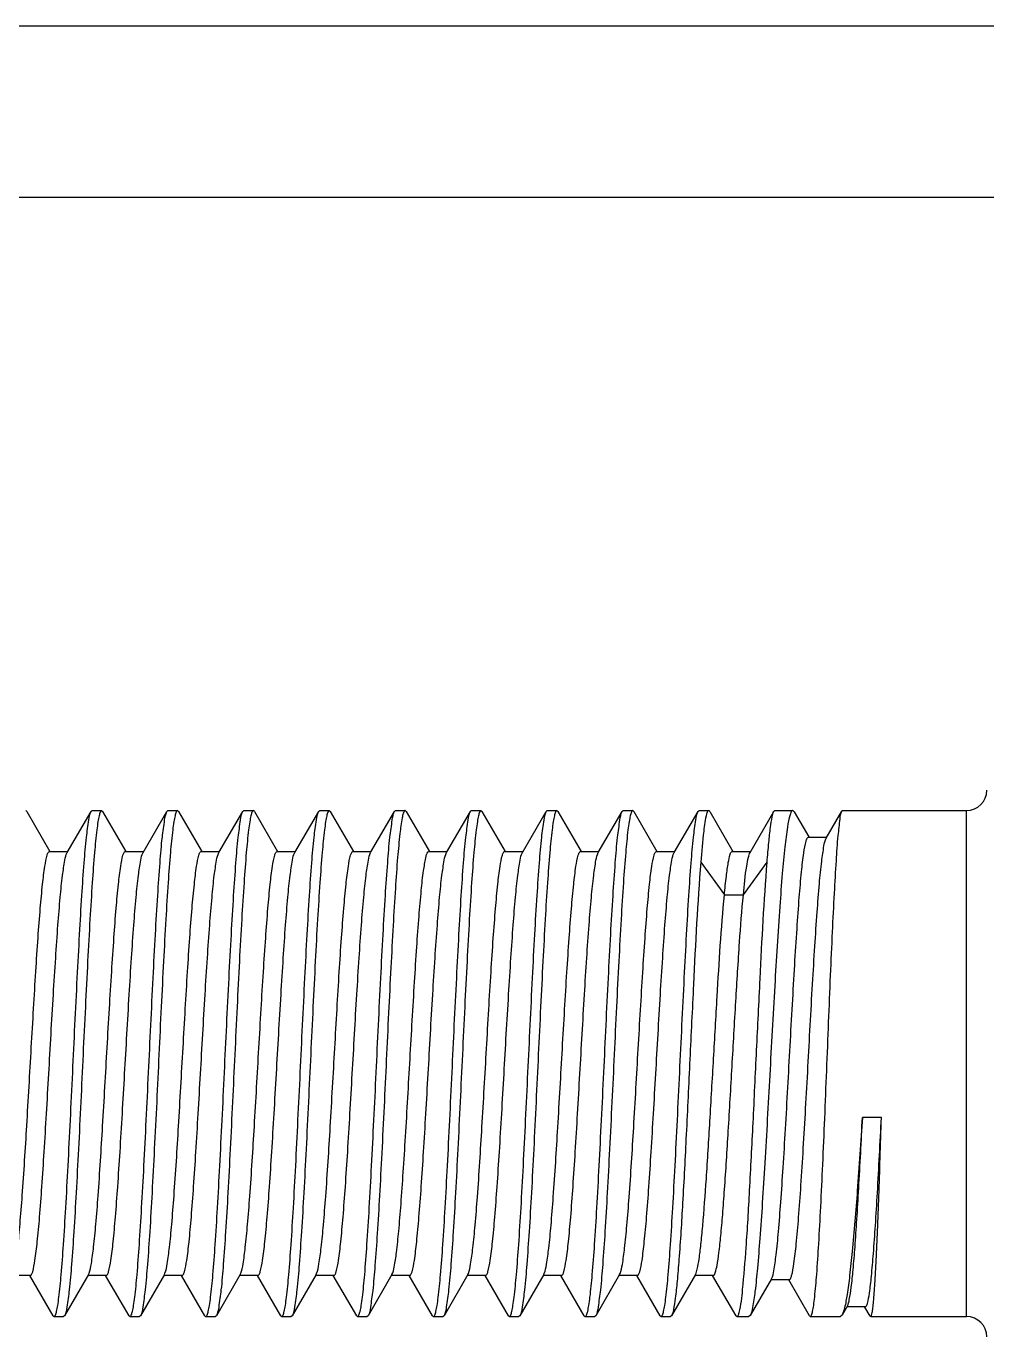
# Model space of a CAD drawing. Extents: x 27938 to 1507990, y 110129 to 923079.
# Drawn here: x 478759.6 to 478914.9, y 358148.7 to 358360.5 of the extents above; entities that cross this region are included whole.
import ezdxf

# ---------------------------------------------------------------- set-up
doc = ezdxf.new("R2010")
doc.units = 0
doc.header["$LTSCALE"] = 1000
doc.header["$MEASUREMENT"] = 0

msp = doc.modelspace()

# ---------------------------------------------------------------- linework, layer by layer
for p, q in [((479899.14, 358360.5), (478452.85, 358360.49)), ((479899.14, 358332.79), (478755.03, 358332.79)), ((478759.67, 358233.6), (478759.51, 358233.74)), ((478759.67, 358233.6), (478763.43, 358227.11)), ((478766.2, 358226.95), (478770.07, 358233.6)), ((478770.07, 358233.6), (478770.24, 358233.74)), ((478770.24, 358233.74), (478771.77, 358233.74)), ((478770.24, 358233.74), (478771.77, 358233.74)), ((478771.77, 358233.74), (478771.75, 358233.74)), ((478771.93, 358233.6), (478771.77, 358233.74)), ((478771.93, 358233.6), (478775.69, 358227.11)), ((478778.47, 358226.95), (478782.34, 358233.6)), ((478782.34, 358233.6), (478782.5, 358233.74)), ((478782.5, 358233.74), (478784.04, 358233.74)), ((478782.5, 358233.74), (478784.04, 358233.74)), ((478784.04, 358233.74), (478784.02, 358233.74)), ((478784.2, 358233.6), (478784.04, 358233.74)), ((478784.2, 358233.6), (478787.96, 358227.11)), ((478790.74, 358226.95), (478794.61, 358233.6)), ((478794.61, 358233.6), (478794.77, 358233.74)), ((478794.77, 358233.74), (478796.3, 358233.74)), ((478794.77, 358233.74), (478796.3, 358233.74)), ((478796.3, 358233.74), (478796.28, 358233.74)), ((478796.47, 358233.6), (478796.3, 358233.74)), ((478796.47, 358233.6), (478800.22, 358227.11)), ((478803, 358226.95), (478806.87, 358233.6)), ((478806.87, 358233.6), (478807.03, 358233.74)), ((478807.03, 358233.74), (478808.57, 358233.74)), ((478807.03, 358233.74), (478808.57, 358233.74)), ((478808.57, 358233.74), (478808.55, 358233.74)), ((478808.73, 358233.6), (478808.57, 358233.74)), ((478808.73, 358233.6), (478812.49, 358227.11)), ((478815.27, 358226.95), (478819.14, 358233.6)), ((478819.14, 358233.6), (478819.3, 358233.74)), ((478819.3, 358233.74), (478820.84, 358233.74)), ((478819.3, 358233.74), (478820.73, 358233.74)), ((478820.78, 358233.72), (478820.73, 358233.68)), ((478820.84, 358233.74), (478820.78, 358233.72)), ((478821, 358233.6), (478820.84, 358233.74)), ((478821, 358233.6), (478824.76, 358227.11)), ((478827.54, 358226.95), (478831.41, 358233.6)), ((478831.41, 358233.6), (478831.46, 358233.68)), ((478831.46, 358233.68), (478831.51, 358233.72)), ((478831.51, 358233.72), (478831.57, 358233.74)), ((478831.57, 358233.74), (478833.1, 358233.74)), ((478831.57, 358233.74), (478833.1, 358233.74)), ((478833.1, 358233.74), (478833.08, 358233.74)), ((478833.26, 358233.6), (478833.1, 358233.74)), ((478833.26, 358233.6), (478837.02, 358227.11)), ((478839.8, 358226.95), (478843.67, 358233.6)), ((478843.67, 358233.6), (478843.83, 358233.74)), ((478843.83, 358233.74), (478845.37, 358233.74)), ((478843.83, 358233.74), (478845.37, 358233.74)), ((478845.37, 358233.74), (478845.35, 358233.74)), ((478845.53, 358233.6), (478845.37, 358233.74)), ((478845.53, 358233.6), (478849.29, 358227.11)), ((478852.07, 358226.95), (478855.94, 358233.6)), ((478855.94, 358233.6), (478856.1, 358233.74)), ((478856.1, 358233.74), (478857.64, 358233.74)), ((478856.1, 358233.74), (478857.64, 358233.74)), ((478857.64, 358233.74), (478857.61, 358233.74)), ((478857.8, 358233.6), (478857.64, 358233.74)), ((478857.8, 358233.6), (478861.56, 358227.11)), ((478864.33, 358226.95), (478868.2, 358233.6)), ((478868.2, 358233.6), (478868.37, 358233.74)), ((478868.37, 358233.74), (478869.91, 358233.74)), ((478868.37, 358233.74), (478869.91, 358233.74)), ((478870.08, 358233.59), (478869.91, 358233.74)), ((478870.08, 358233.59), (478873.83, 358227.13)), ((478876.6, 358226.97), (478880.47, 358233.6)), ((478880.47, 358233.6), (478880.62, 358233.74)), ((478880.62, 358233.74), (478883.5, 358233.74)), ((478880.62, 358233.74), (478883.5, 358233.74)), ((478883.73, 358233.54), (478883.5, 358233.74)), ((478883.73, 358233.54), (478886.1, 358229.47)), ((478888.92, 358229.27), (478891.46, 358233.65)), ((478891.46, 358233.65), (478891.56, 358233.74)), ((478891.56, 358233.74), (478911.61, 358233.74)), ((478891.56, 358233.74), (478911.61, 358233.74)), ((478911.61, 358151.96), (478911.61, 358233.74)), ((478886.03, 358229.43), (478889.01, 358229.43)), ((478763.33, 358227.11), (478766.3, 358227.11)), ((478775.6, 358227.11), (478778.57, 358227.11)), ((478787.86, 358227.11), (478790.83, 358227.11)), ((478800.13, 358227.11), (478803.1, 358227.11)), ((478812.39, 358227.11), (478815.37, 358227.11)), ((478824.55, 358227.06), (478824.66, 358227.11)), ((478824.66, 358227.11), (478827.63, 358227.11)), ((478836.93, 358227.11), (478839.9, 358227.11)), ((478849.19, 358227.11), (478852.16, 358227.11)), ((478861.46, 358227.11), (478864.43, 358227.11)), ((478873.73, 358227.13), (478876.7, 358227.13)), ((478868.63, 358225.39), (478872.46, 358220.12)), ((478875.52, 358220.12), (478879.36, 358225.39)), ((478872.46, 358220.12), (478875.52, 358220.12)), ((478897.84, 358184.15), (478894.77, 358184.15)), ((478769.65, 358158.75), (478765.8, 358152.1)), ((478769.65, 358158.75), (478769.75, 358158.97)), ((478781.92, 358158.75), (478778.07, 358152.1)), ((478781.92, 358158.75), (478782.02, 358158.96)), ((478794.19, 358158.75), (478790.33, 358152.1)), ((478794.19, 358158.75), (478794.28, 358158.95)), ((478806.45, 358158.75), (478802.6, 358152.1)), ((478806.45, 358158.75), (478806.54, 358158.94)), ((478818.72, 358158.75), (478814.86, 358152.1)), ((478830.99, 358158.75), (478827.13, 358152.1)), ((478830.99, 358158.75), (478831.07, 358158.93)), ((478843.25, 358158.75), (478839.4, 358152.1)), ((478843.25, 358158.75), (478843.33, 358158.92)), ((478855.52, 358158.75), (478851.66, 358152.1)), ((478855.52, 358158.75), (478855.6, 358158.91)), ((478867.78, 358158.75), (478863.93, 358152.1)), ((478760.26, 358158.59), (478757.29, 358158.59)), ((478763.94, 358152.1), (478760.17, 358158.59)), ((478772.53, 358158.59), (478769.56, 358158.59)), ((478776.21, 358152.1), (478772.43, 358158.59)), ((478784.8, 358158.59), (478781.82, 358158.59)), ((478788.47, 358152.1), (478784.7, 358158.59)), ((478797.06, 358158.59), (478794.09, 358158.59)), ((478800.74, 358152.1), (478796.97, 358158.59)), ((478809.33, 358158.59), (478806.36, 358158.59)), ((478813.01, 358152.1), (478809.23, 358158.59)), ((478821.59, 358158.59), (478818.62, 358158.59)), ((478825.27, 358152.1), (478821.5, 358158.59)), ((478833.86, 358158.59), (478830.89, 358158.59)), ((478837.54, 358152.1), (478833.76, 358158.59)), ((478846.13, 358158.59), (478843.16, 358158.59)), ((478849.81, 358152.1), (478846.03, 358158.59)), ((478858.39, 358158.59), (478855.42, 358158.59)), ((478862.07, 358152.1), (478858.3, 358158.59)), ((478870.66, 358158.59), (478867.69, 358158.59)), ((478874.34, 358152.1), (478870.56, 358158.59)), ((478880.07, 358158.07), (478876.62, 358152.13)), ((478882.95, 358157.91), (478879.97, 358157.91)), ((478886.24, 358152.07), (478882.85, 358157.91)), ((478892.35, 358153.68), (478891.49, 358152.21)), ((478895.25, 358153.54), (478892.26, 358153.54)), ((478896.04, 358152.03), (478895.18, 358153.5)), ((478763.94, 358152.1), (478764.1, 358151.96)), ((478764.1, 358151.96), (478764.12, 358151.97)), ((478764.1, 358151.96), (478765.64, 358151.96)), ((478764.1, 358151.96), (478765.64, 358151.96)), ((478765.8, 358152.1), (478765.64, 358151.96)), ((478776.21, 358152.1), (478776.37, 358151.96)), ((478776.37, 358151.96), (478776.39, 358151.97)), ((478776.37, 358151.96), (478777.9, 358151.96)), ((478776.37, 358151.96), (478777.9, 358151.96)), ((478778.07, 358152.1), (478777.9, 358151.96)), ((478788.47, 358152.1), (478788.63, 358151.96)), ((478788.63, 358151.96), (478788.66, 358151.97)), ((478788.63, 358151.96), (478790.17, 358151.96)), ((478788.63, 358151.96), (478790.17, 358151.96)), ((478790.33, 358152.1), (478790.17, 358151.96)), ((478800.74, 358152.1), (478800.9, 358151.96)), ((478800.9, 358151.96), (478800.92, 358151.97)), ((478800.9, 358151.96), (478802.44, 358151.96)), ((478800.9, 358151.96), (478802.44, 358151.96)), ((478802.6, 358152.1), (478802.44, 358151.96)), ((478813.01, 358152.1), (478813.17, 358151.96)), ((478813.17, 358151.96), (478813.19, 358151.97)), ((478813.17, 358151.96), (478814.7, 358151.96)), ((478813.17, 358151.96), (478814.7, 358151.96)), ((478814.86, 358152.1), (478814.7, 358151.96)), ((478825.27, 358152.1), (478825.43, 358151.96)), ((478825.43, 358151.96), (478825.46, 358151.97)), ((478825.43, 358151.96), (478826.97, 358151.96)), ((478825.43, 358151.96), (478826.97, 358151.96)), ((478827.13, 358152.1), (478826.97, 358151.96)), ((478837.54, 358152.1), (478837.7, 358151.96)), ((478837.7, 358151.96), (478837.72, 358151.97)), ((478837.7, 358151.96), (478839.24, 358151.96)), ((478837.7, 358151.96), (478839.24, 358151.96)), ((478839.4, 358152.1), (478839.24, 358151.96)), ((478849.81, 358152.1), (478849.97, 358151.96)), ((478849.97, 358151.96), (478849.99, 358151.97)), ((478849.97, 358151.96), (478851.5, 358151.96)), ((478849.97, 358151.96), (478851.5, 358151.96)), ((478851.66, 358152.1), (478851.5, 358151.96)), ((478862.07, 358152.1), (478862.23, 358151.96)), ((478862.23, 358151.96), (478862.25, 358151.97)), ((478862.23, 358151.96), (478863.77, 358151.96)), ((478862.23, 358151.96), (478863.77, 358151.96)), ((478863.93, 358152.1), (478863.77, 358151.96)), ((478874.34, 358152.1), (478874.5, 358151.96)), ((478874.5, 358151.96), (478876.42, 358151.96)), ((478874.5, 358151.96), (478876.42, 358151.96)), ((478876.62, 358152.13), (478876.42, 358151.96)), ((478886.24, 358152.07), (478886.37, 358151.96)), ((478886.37, 358151.96), (478886.39, 358151.97)), ((478886.37, 358151.96), (478891.21, 358151.96)), ((478886.37, 358151.96), (478891.21, 358151.96)), ((478891.49, 358152.21), (478891.21, 358151.96)), ((478896.04, 358152.03), (478896.11, 358151.96)), ((478896.11, 358151.96), (478911.61, 358151.96)), ((478896.11, 358151.96), (478911.61, 358151.96)), ((478896.11, 358151.96), (478896.12, 358151.96))]:
    msp.add_line(p, q)
for centre, start, end in [((478911.61, 358237.01), 270, 0), ((478911.61, 358148.69), 0, 90)]:
    msp.add_arc(centre, 3.27, start, end)
for points, knots in [([(478764.12, 358151.97), (478764.22, 358151.99), (478764.37, 358152.32), (478764.53, 358152.89), (478764.71, 358153.88), (478764.98, 358155.84), (478765.29, 358159.13), (478765.65, 358163.94), (478766.01, 358169.81), (478766.37, 358176.51), (478766.74, 358183.8), (478767.22, 358193.93), (478767.69, 358203.95), (478768.2, 358213.48), (478768.55, 358219.69), (478768.92, 358224.91), (478769.25, 358229.01), (478769.64, 358231.74), (478769.84, 358233.19), (478770.07, 358233.6)], [0, 0, 0, 0, 0.003606, 0.011247, 0.023193, 0.039402, 0.084085, 0.143776, 0.216348, 0.299195, 0.389329, 0.483501, 0.670341, 0.756263, 0.832981, 0.897738, 0.948217, 0.982646, 1, 1, 1, 1]), ([(478771.75, 358233.74), (478771.65, 358233.71), (478771.5, 358233.38), (478771.34, 358232.81), (478771.16, 358231.83), (478770.9, 358229.86), (478770.58, 358226.57), (478770.23, 358221.76), (478769.87, 358215.89), (478769.5, 358209.19), (478769.14, 358201.9), (478768.65, 358191.77), (478768.18, 358181.76), (478767.68, 358172.22), (478767.32, 358166.02), (478766.95, 358160.79), (478766.63, 358156.7), (478766.24, 358153.96), (478766.04, 358152.51), (478765.8, 358152.1)], [0, 0, 0, 0, 0.003611, 0.011257, 0.023206, 0.039418, 0.084102, 0.143789, 0.216352, 0.299187, 0.389308, 0.483467, 0.670284, 0.756201, 0.832919, 0.897682, 0.948173, 0.982621, 1, 1, 1, 1]), ([(478776.39, 358151.97), (478776.49, 358151.99), (478776.64, 358152.32), (478776.8, 358152.89), (478776.98, 358153.88), (478777.24, 358155.84), (478777.56, 358159.13), (478777.91, 358163.94), (478778.27, 358169.81), (478778.64, 358176.51), (478779, 358183.8), (478779.49, 358193.93), (478779.96, 358203.95), (478780.46, 358213.48), (478780.82, 358219.69), (478781.19, 358224.91), (478781.51, 358229.01), (478781.9, 358231.74), (478782.1, 358233.19), (478782.34, 358233.6)], [0, 0, 0, 0, 0.003605, 0.011245, 0.02319, 0.039399, 0.084083, 0.143774, 0.216346, 0.299192, 0.389329, 0.483503, 0.670341, 0.756263, 0.832983, 0.89774, 0.948218, 0.982646, 1, 1, 1, 1]), ([(478784.02, 358233.74), (478783.92, 358233.71), (478783.77, 358233.38), (478783.61, 358232.81), (478783.43, 358231.83), (478783.16, 358229.86), (478782.85, 358226.58), (478782.49, 358221.76), (478782.13, 358215.89), (478781.77, 358209.19), (478781.4, 358201.9), (478780.92, 358191.77), (478780.45, 358181.76), (478779.94, 358172.22), (478779.59, 358166.02), (478779.22, 358160.79), (478778.89, 358156.7), (478778.5, 358153.96), (478778.3, 358152.51), (478778.07, 358152.1)], [0, 0, 0, 0, 0.00361, 0.011255, 0.023204, 0.039415, 0.084097, 0.14378, 0.216342, 0.299177, 0.389299, 0.483455, 0.670274, 0.756194, 0.832913, 0.897676, 0.948169, 0.98262, 1, 1, 1, 1]), ([(478788.66, 358151.97), (478788.75, 358151.99), (478788.91, 358152.32), (478789.06, 358152.89), (478789.24, 358153.88), (478789.51, 358155.84), (478789.82, 358159.13), (478790.18, 358163.94), (478790.54, 358169.81), (478790.9, 358176.51), (478791.27, 358183.8), (478791.75, 358193.93), (478792.23, 358203.95), (478792.73, 358213.48), (478793.09, 358219.69), (478793.46, 358224.91), (478793.78, 358229.01), (478794.17, 358231.74), (478794.37, 358233.19), (478794.61, 358233.6)], [0, 0, 0, 0, 0.003606, 0.011248, 0.023195, 0.039406, 0.084093, 0.143786, 0.216358, 0.299206, 0.389346, 0.483519, 0.670351, 0.756273, 0.832991, 0.897744, 0.948219, 0.982646, 1, 1, 1, 1]), ([(478796.28, 358233.74), (478796.19, 358233.71), (478796.03, 358233.38), (478795.87, 358232.81), (478795.7, 358231.82), (478795.43, 358229.86), (478795.12, 358226.57), (478794.76, 358221.76), (478794.4, 358215.89), (478794.03, 358209.19), (478793.67, 358201.9), (478793.18, 358191.77), (478792.71, 358181.76), (478792.21, 358172.22), (478791.85, 358166.02), (478791.48, 358160.79), (478791.16, 358156.7), (478790.77, 358153.96), (478790.57, 358152.51), (478790.33, 358152.1)], [0, 0, 0, 0, 0.003613, 0.011261, 0.023214, 0.039428, 0.084117, 0.143805, 0.21637, 0.299211, 0.389338, 0.483496, 0.670304, 0.756216, 0.832931, 0.89769, 0.948176, 0.982622, 1, 1, 1, 1]), ([(478800.92, 358151.97), (478801.02, 358151.99), (478801.17, 358152.32), (478801.33, 358152.89), (478801.51, 358153.88), (478801.78, 358155.84), (478802.09, 358159.12), (478802.45, 358163.94), (478802.81, 358169.81), (478803.17, 358176.51), (478803.53, 358183.8), (478804.02, 358193.93), (478804.49, 358203.95), (478804.99, 358213.48), (478805.35, 358219.69), (478805.72, 358224.91), (478806.05, 358229.01), (478806.44, 358231.74), (478806.64, 358233.19), (478806.87, 358233.6)], [0, 0, 0, 0, 0.003605, 0.011245, 0.02319, 0.039398, 0.084078, 0.143767, 0.216337, 0.299182, 0.389315, 0.483487, 0.670329, 0.756258, 0.83298, 0.897737, 0.948214, 0.982645, 1, 1, 1, 1]), ([(478808.55, 358233.74), (478808.45, 358233.71), (478808.3, 358233.38), (478808.14, 358232.81), (478807.96, 358231.83), (478807.7, 358229.86), (478807.38, 358226.58), (478807.03, 358221.76), (478806.66, 358215.89), (478806.3, 358209.19), (478805.94, 358201.9), (478805.45, 358191.77), (478804.98, 358181.76), (478804.48, 358172.22), (478804.12, 358166.02), (478803.75, 358160.79), (478803.43, 358156.7), (478803.04, 358153.96), (478802.84, 358152.51), (478802.6, 358152.1)], [0, 0, 0, 0, 0.00361, 0.011255, 0.023204, 0.039414, 0.084096, 0.14378, 0.216342, 0.299175, 0.389295, 0.483453, 0.670272, 0.756195, 0.832918, 0.89768, 0.94817, 0.98262, 1, 1, 1, 1]), ([(478813.19, 358151.97), (478813.29, 358151.99), (478813.44, 358152.32), (478813.6, 358152.89), (478813.78, 358153.88), (478814.04, 358155.84), (478814.36, 358159.13), (478814.71, 358163.94), (478815.07, 358169.81), (478815.44, 358176.51), (478815.8, 358183.8), (478816.29, 358193.93), (478816.76, 358203.95), (478817.26, 358213.48), (478817.62, 358219.69), (478817.99, 358224.92), (478818.31, 358229.01), (478818.7, 358231.74), (478818.9, 358233.19), (478819.14, 358233.6)], [0, 0, 0, 0, 0.003608, 0.011251, 0.0232, 0.039412, 0.0841, 0.143792, 0.216367, 0.299219, 0.389359, 0.483531, 0.670361, 0.756279, 0.832994, 0.897747, 0.94822, 0.982647, 1, 1, 1, 1]), ([(478820.73, 358233.68), (478820.64, 358233.57), (478820.5, 358233.18), (478820.22, 358231.97), (478819.94, 358229.58), (478819.58, 358225.8), (478819.23, 358220.84), (478818.88, 358214.91), (478818.52, 358208.2), (478818.16, 358200.95), (478817.68, 358190.95), (478817.21, 358181.1), (478816.72, 358171.75), (478816.36, 358165.69), (478816, 358160.58), (478815.68, 358156.59), (478815.3, 358153.92), (478815.1, 358152.5), (478814.86, 358152.1)], [0, 0, 0, 0, 0.005244, 0.014609, 0.045815, 0.092875, 0.154195, 0.22765, 0.310678, 0.400368, 0.493572, 0.677434, 0.761652, 0.836715, 0.899999, 0.949307, 0.982964, 1, 1, 1, 1]), ([(478825.46, 358151.97), (478825.55, 358151.99), (478825.7, 358152.32), (478825.86, 358152.89), (478826.04, 358153.87), (478826.31, 358155.83), (478826.62, 358159.12), (478826.98, 358163.94), (478827.34, 358169.81), (478827.7, 358176.51), (478828.07, 358183.8), (478828.55, 358193.93), (478829.03, 358203.94), (478829.53, 358213.48), (478829.89, 358219.69), (478830.25, 358224.91), (478830.58, 358229.01), (478830.97, 358231.74), (478831.17, 358233.19), (478831.41, 358233.6)], [0, 0, 0, 0, 0.003598, 0.011231, 0.023168, 0.039371, 0.084041, 0.143721, 0.216288, 0.299135, 0.389272, 0.483446, 0.670301, 0.756235, 0.832961, 0.897725, 0.94821, 0.982644, 1, 1, 1, 1]), ([(478833.08, 358233.74), (478832.98, 358233.71), (478832.83, 358233.38), (478832.67, 358232.81), (478832.49, 358231.83), (478832.23, 358229.86), (478831.91, 358226.58), (478831.56, 358221.76), (478831.2, 358215.89), (478830.83, 358209.19), (478830.47, 358201.9), (478829.98, 358191.77), (478829.51, 358181.76), (478829.01, 358172.22), (478828.65, 358166.02), (478828.28, 358160.79), (478827.96, 358156.7), (478827.57, 358153.96), (478827.37, 358152.51), (478827.13, 358152.1)], [0, 0, 0, 0, 0.00361, 0.011255, 0.023204, 0.039415, 0.0841, 0.143787, 0.21635, 0.299184, 0.389308, 0.483468, 0.670284, 0.7562, 0.83292, 0.897683, 0.948173, 0.982621, 1, 1, 1, 1]), ([(478837.72, 358151.97), (478837.82, 358151.99), (478837.97, 358152.32), (478838.13, 358152.89), (478838.31, 358153.88), (478838.57, 358155.84), (478838.89, 358159.13), (478839.24, 358163.94), (478839.61, 358169.81), (478839.97, 358176.51), (478840.33, 358183.8), (478840.82, 358193.93), (478841.29, 358203.95), (478841.79, 358213.48), (478842.15, 358219.69), (478842.52, 358224.91), (478842.84, 358229.01), (478843.23, 358231.74), (478843.43, 358233.19), (478843.67, 358233.6)], [0, 0, 0, 0, 0.003606, 0.011247, 0.023192, 0.039401, 0.084085, 0.143776, 0.216348, 0.299195, 0.38933, 0.483503, 0.670342, 0.756264, 0.832982, 0.897739, 0.948217, 0.982647, 1, 1, 1, 1]), ([(478845.35, 358233.74), (478845.25, 358233.71), (478845.1, 358233.38), (478844.94, 358232.81), (478844.76, 358231.83), (478844.49, 358229.86), (478844.18, 358226.57), (478843.82, 358221.76), (478843.46, 358215.89), (478843.1, 358209.19), (478842.74, 358201.9), (478842.25, 358191.77), (478841.78, 358181.76), (478841.28, 358172.22), (478840.92, 358166.02), (478840.55, 358160.79), (478840.22, 358156.7), (478839.84, 358153.96), (478839.64, 358152.51), (478839.4, 358152.1)], [0, 0, 0, 0, 0.003611, 0.011257, 0.023206, 0.039418, 0.084102, 0.143788, 0.216352, 0.299187, 0.389308, 0.483466, 0.670283, 0.7562, 0.832918, 0.897681, 0.948172, 0.982621, 1, 1, 1, 1]), ([(478849.99, 358151.97), (478850.08, 358151.99), (478850.24, 358152.32), (478850.39, 358152.89), (478850.57, 358153.88), (478850.84, 358155.84), (478851.15, 358159.13), (478851.51, 358163.94), (478851.87, 358169.81), (478852.23, 358176.51), (478852.6, 358183.8), (478853.09, 358193.93), (478853.56, 358203.95), (478854.06, 358213.48), (478854.42, 358219.69), (478854.79, 358224.91), (478855.11, 358229.01), (478855.5, 358231.74), (478855.7, 358233.19), (478855.94, 358233.6)], [0, 0, 0, 0, 0.003604, 0.011244, 0.023189, 0.039398, 0.084081, 0.143773, 0.216344, 0.29919, 0.389328, 0.483502, 0.67034, 0.756263, 0.832984, 0.89774, 0.948217, 0.982646, 1, 1, 1, 1]), ([(478857.61, 358233.74), (478857.52, 358233.71), (478857.36, 358233.38), (478857.21, 358232.81), (478857.03, 358231.83), (478856.76, 358229.86), (478856.45, 358226.58), (478856.09, 358221.76), (478855.73, 358215.89), (478855.37, 358209.19), (478855, 358201.9), (478854.52, 358191.77), (478854.04, 358181.76), (478853.54, 358172.22), (478853.18, 358166.02), (478852.82, 358160.79), (478852.49, 358156.7), (478852.1, 358153.96), (478851.9, 358152.51), (478851.66, 358152.1)], [0, 0, 0, 0, 0.00361, 0.011255, 0.023205, 0.039416, 0.084097, 0.143781, 0.216343, 0.299178, 0.3893, 0.483456, 0.670274, 0.756195, 0.832914, 0.897676, 0.948169, 0.98262, 1, 1, 1, 1]), ([(478862.25, 358151.97), (478862.35, 358151.99), (478862.5, 358152.32), (478862.66, 358152.89), (478862.84, 358153.88), (478863.11, 358155.84), (478863.42, 358159.13), (478863.78, 358163.94), (478864.14, 358169.81), (478864.5, 358176.51), (478864.87, 358183.8), (478865.35, 358193.93), (478865.83, 358203.95), (478866.33, 358213.48), (478866.68, 358219.69), (478867.05, 358224.91), (478867.38, 358229.01), (478867.77, 358231.74), (478867.97, 358233.19), (478868.2, 358233.6)], [0, 0, 0, 0, 0.003606, 0.011247, 0.023194, 0.039404, 0.084092, 0.143784, 0.216355, 0.299204, 0.389343, 0.483517, 0.670349, 0.756272, 0.83299, 0.897744, 0.948219, 0.982646, 1, 1, 1, 1]), ([(478869.59, 358233.2), (478869.32, 358232.3), (478869.02, 358229.67), (478868.76, 358227.07), (478868.63, 358225.39)], [0, 0, 0, 0, 0.35995, 1, 1, 1, 1]), ([(478869.91, 358233.74), (478869.88, 358233.74), (478869.68, 358233.62), (478869.64, 358233.38), (478869.59, 358233.2)], [0, 0, 0, 0, 0.135051, 1, 1, 1, 1]), ([(478883.07, 358233.05), (478882.87, 358232.41), (478882.57, 358230.68), (478882.17, 358227.51), (478881.78, 358223.23), (478881.21, 358215.74), (478880.55, 358204.88), (478879.79, 358191.04), (478879.15, 358179.35), (478878.61, 358170.56), (478878.22, 358164.9), (478877.84, 358160.14), (478877.48, 358156.4), (478877.09, 358153.87), (478876.85, 358152.53), (478876.62, 358152.13)], [0, 0, 0, 0, 0.024854, 0.064557, 0.117968, 0.183425, 0.34188, 0.519926, 0.695025, 0.774452, 0.845022, 0.904492, 0.95099, 0.983092, 1, 1, 1, 1]), ([(478879.36, 358225.39), (478879.45, 358226.46), (478879.61, 358228.34), (478879.86, 358230.79), (478880.13, 358232.46), (478880.31, 358233.34), (478880.47, 358233.6)], [0, 0, 0, 0, 0.384742, 0.682919, 0.888847, 1, 1, 1, 1]), ([(478883.5, 358233.74), (478883.46, 358233.74), (478883.2, 358233.59), (478883.14, 358233.28), (478883.07, 358233.05)], [0, 0, 0, 0, 0.138496, 1, 1, 1, 1]), ([(478886.39, 358151.97), (478886.48, 358151.99), (478886.61, 358152.33), (478886.76, 358152.9), (478886.92, 358153.89), (478887.15, 358155.87), (478887.43, 358159.2), (478887.74, 358164.06), (478888.06, 358169.98), (478888.37, 358176.74), (478888.69, 358184.08), (478889, 358191.75), (478889.31, 358199.45), (478889.61, 358206.92), (478889.92, 358213.87), (478890.22, 358220.05), (478890.53, 358225.23), (478890.78, 358229.26), (478891.12, 358231.89), (478891.24, 358233.28), (478891.46, 358233.65)], [0, 0, 0, 0, 0.003479, 0.011119, 0.023138, 0.039478, 0.084569, 0.144819, 0.218054, 0.30161, 0.392438, 0.487225, 0.582511, 0.674818, 0.760772, 0.837237, 0.901428, 0.951015, 0.984221, 1, 1, 1, 1]), ([(478880.07, 358158.07), (478880.3, 358158.46), (478880.52, 358159.8), (478880.9, 358162.32), (478881.24, 358166.02), (478881.61, 358170.71), (478881.98, 358176.24), (478882.48, 358184.66), (478882.96, 358193.46), (478883.45, 358202.31), (478883.81, 358208.62), (478884.17, 358214.39), (478884.53, 358219.41), (478884.88, 358223.51), (478885.21, 358226.52), (478885.54, 358228.38), (478885.77, 358229.18), (478885.95, 358229.43), (478886.03, 358229.43)], [0, 0, 0, 0, 0.018969, 0.055155, 0.107429, 0.173883, 0.252061, 0.339075, 0.526651, 0.6204, 0.709614, 0.791122, 0.862062, 0.919981, 0.962927, 0.989567, 0.996641, 1, 1, 1, 1]), ([(478882.95, 358157.91), (478883.03, 358157.91), (478883.21, 358158.17), (478883.46, 358159.01), (478883.79, 358160.94), (478884.13, 358164.04), (478884.5, 358168.27), (478884.86, 358173.41), (478885.23, 358179.28), (478885.6, 358185.67), (478886.09, 358194.53), (478886.56, 358203.29), (478887.06, 358211.62), (478887.42, 358217.03), (478887.78, 358221.6), (478888.11, 358225.18), (478888.48, 358227.61), (478888.7, 358228.9), (478888.92, 358229.27)], [0, 0, 0, 0, 0.003512, 0.010895, 0.03862, 0.083116, 0.142813, 0.21551, 0.298517, 0.388779, 0.482991, 0.669589, 0.75528, 0.831778, 0.896415, 0.946979, 0.981812, 1, 1, 1, 1]), ([(478757.49, 358158.98), (478757.68, 358159.48), (478757.93, 358160.9), (478758.28, 358163.54), (478758.62, 358167.21), (478759.13, 358173.74), (478759.72, 358183.25), (478760.29, 358193.33), (478760.77, 358201.64), (478761.12, 358207.57), (478761.48, 358212.98), (478761.83, 358217.69), (478762.19, 358221.54), (478762.52, 358224.37), (478762.84, 358226.12), (478763.07, 358226.88), (478763.25, 358227.11), (478763.33, 358227.11)], [0, 0, 0, 0, 0.023243, 0.062653, 0.117029, 0.184534, 0.349259, 0.534218, 0.626347, 0.713963, 0.794028, 0.863772, 0.920792, 0.963153, 0.989511, 0.996558, 1, 1, 1, 1]), ([(478760.26, 358158.59), (478760.34, 358158.59), (478760.52, 358158.83), (478760.76, 358159.62), (478761.09, 358161.43), (478761.43, 358164.35), (478761.79, 358168.33), (478762.14, 358173.19), (478762.51, 358178.76), (478762.87, 358184.83), (478763.36, 358193.3), (478763.83, 358201.7), (478764.33, 358209.72), (478764.69, 358214.97), (478765.05, 358219.41), (478765.39, 358222.92), (478765.76, 358225.31), (478765.99, 358226.57), (478766.2, 358226.95)], [0, 0, 0, 0, 0.003516, 0.010771, 0.037949, 0.081609, 0.140308, 0.211978, 0.294061, 0.383613, 0.477416, 0.664254, 0.750571, 0.827952, 0.893624, 0.945254, 0.981055, 1, 1, 1, 1]), ([(478769.75, 358158.97), (478769.94, 358159.46), (478770.19, 358160.88), (478770.54, 358163.52), (478770.89, 358167.18), (478771.39, 358173.7), (478771.98, 358183.22), (478772.55, 358193.3), (478773.03, 358201.62), (478773.39, 358207.55), (478773.75, 358212.96), (478774.1, 358217.68), (478774.45, 358221.54), (478774.78, 358224.37), (478775.1, 358226.12), (478775.34, 358226.88), (478775.52, 358227.11), (478775.6, 358227.11)], [0, 0, 0, 0, 0.023104, 0.0624, 0.116688, 0.184136, 0.348829, 0.533848, 0.62603, 0.713708, 0.793837, 0.863642, 0.920716, 0.963118, 0.989503, 0.996556, 1, 1, 1, 1]), ([(478772.53, 358158.59), (478772.61, 358158.59), (478772.79, 358158.83), (478773.03, 358159.62), (478773.36, 358161.43), (478773.69, 358164.35), (478774.05, 358168.33), (478774.41, 358173.19), (478774.77, 358178.76), (478775.14, 358184.83), (478775.62, 358193.3), (478776.1, 358201.7), (478776.59, 358209.72), (478776.95, 358214.97), (478777.32, 358219.41), (478777.65, 358222.92), (478778.03, 358225.31), (478778.25, 358226.57), (478778.47, 358226.95)], [0, 0, 0, 0, 0.003516, 0.010771, 0.037949, 0.081609, 0.140308, 0.211978, 0.294061, 0.383613, 0.477416, 0.664254, 0.750571, 0.827952, 0.893624, 0.945254, 0.981055, 1, 1, 1, 1]), ([(478782.02, 358158.96), (478782.21, 358159.45), (478782.46, 358160.86), (478782.81, 358163.49), (478783.15, 358167.15), (478783.66, 358173.67), (478784.25, 358183.18), (478784.82, 358193.27), (478785.3, 358201.59), (478785.65, 358207.53), (478786.01, 358212.95), (478786.36, 358217.67), (478786.72, 358221.53), (478787.05, 358224.37), (478787.37, 358226.12), (478787.61, 358226.88), (478787.78, 358227.11), (478787.86, 358227.11)], [0, 0, 0, 0, 0.022966, 0.062146, 0.116347, 0.183737, 0.348398, 0.533478, 0.625714, 0.713453, 0.793647, 0.863513, 0.92064, 0.963083, 0.989493, 0.996554, 1, 1, 1, 1]), ([(478784.8, 358158.59), (478784.88, 358158.59), (478785.05, 358158.83), (478785.3, 358159.62), (478785.62, 358161.43), (478785.96, 358164.35), (478786.32, 358168.33), (478786.68, 358173.19), (478787.04, 358178.76), (478787.4, 358184.83), (478787.89, 358193.3), (478788.36, 358201.7), (478788.86, 358209.72), (478789.22, 358214.97), (478789.59, 358219.41), (478789.92, 358222.92), (478790.29, 358225.31), (478790.52, 358226.57), (478790.74, 358226.95)], [0, 0, 0, 0, 0.003516, 0.010771, 0.037949, 0.081609, 0.140308, 0.211978, 0.294061, 0.383613, 0.477416, 0.664254, 0.750571, 0.827952, 0.893624, 0.945254, 0.981055, 1, 1, 1, 1]), ([(478794.28, 358158.95), (478794.47, 358159.44), (478794.72, 358160.84), (478795.07, 358163.46), (478795.41, 358167.12), (478795.92, 358173.64), (478796.51, 358183.15), (478797.08, 358193.24), (478797.56, 358201.57), (478797.92, 358207.51), (478798.28, 358212.93), (478798.63, 358217.66), (478798.98, 358221.53), (478799.31, 358224.36), (478799.63, 358226.12), (478799.87, 358226.88), (478800.05, 358227.11), (478800.13, 358227.11)], [0, 0, 0, 0, 0.022827, 0.061892, 0.116006, 0.183337, 0.347966, 0.533107, 0.625396, 0.713197, 0.793455, 0.863383, 0.920563, 0.963048, 0.989484, 0.996552, 1, 1, 1, 1]), ([(478797.06, 358158.59), (478797.14, 358158.59), (478797.32, 358158.83), (478797.56, 358159.62), (478797.89, 358161.43), (478798.22, 358164.35), (478798.58, 358168.33), (478798.94, 358173.19), (478799.31, 358178.76), (478799.67, 358184.83), (478800.16, 358193.3), (478800.63, 358201.7), (478801.13, 358209.72), (478801.49, 358214.97), (478801.85, 358219.41), (478802.19, 358222.92), (478802.56, 358225.31), (478802.78, 358226.57), (478803, 358226.95)], [0, 0, 0, 0, 0.003516, 0.010771, 0.037949, 0.081609, 0.140308, 0.211978, 0.294061, 0.383613, 0.477416, 0.664254, 0.750571, 0.827952, 0.893624, 0.945254, 0.981055, 1, 1, 1, 1]), ([(478806.54, 358158.94), (478806.73, 358159.43), (478806.98, 358160.83), (478807.34, 358163.44), (478807.68, 358167.09), (478808.19, 358173.6), (478808.78, 358183.12), (478809.35, 358193.21), (478809.83, 358201.54), (478810.18, 358207.49), (478810.54, 358212.92), (478810.9, 358217.65), (478811.25, 358221.52), (478811.58, 358224.36), (478811.9, 358226.12), (478812.14, 358226.88), (478812.32, 358227.11), (478812.39, 358227.11)], [0, 0, 0, 0, 0.022688, 0.061638, 0.115664, 0.182937, 0.347534, 0.532736, 0.625078, 0.712941, 0.793264, 0.863253, 0.920487, 0.963013, 0.989475, 0.996549, 1, 1, 1, 1]), ([(478809.33, 358158.59), (478809.41, 358158.59), (478809.59, 358158.83), (478809.83, 358159.62), (478810.16, 358161.43), (478810.49, 358164.35), (478810.85, 358168.33), (478811.21, 358173.19), (478811.57, 358178.76), (478811.94, 358184.83), (478812.42, 358193.3), (478812.89, 358201.7), (478813.39, 358209.72), (478813.75, 358214.97), (478814.12, 358219.41), (478814.45, 358222.92), (478814.82, 358225.31), (478815.05, 358226.57), (478815.27, 358226.95)], [0, 0, 0, 0, 0.003516, 0.010771, 0.037949, 0.081609, 0.140308, 0.211978, 0.294061, 0.383613, 0.477416, 0.664254, 0.750571, 0.827952, 0.893624, 0.945254, 0.981055, 1, 1, 1, 1]), ([(478818.72, 358158.75), (478818.93, 358159.12), (478819.16, 358160.35), (478819.52, 358162.67), (478819.85, 358166.07), (478820.21, 358170.38), (478820.56, 358175.48), (478821.05, 358183.31), (478821.63, 358193.57), (478822.22, 358203.79), (478822.71, 358211.48), (478823.06, 358216.41), (478823.42, 358220.51), (478823.74, 358223.7), (478824.12, 358225.71), (478824.31, 358226.83), (478824.55, 358227.06)], [0, 0, 0, 0, 0.018521, 0.053335, 0.103489, 0.167313, 0.24262, 0.326812, 0.509979, 0.691635, 0.773988, 0.846813, 0.907599, 0.95427, 0.985299, 1, 1, 1, 1]), ([(478821.59, 358158.59), (478821.67, 358158.59), (478821.85, 358158.83), (478822.1, 358159.62), (478822.42, 358161.43), (478822.76, 358164.35), (478823.12, 358168.33), (478823.48, 358173.19), (478823.84, 358178.75), (478824.2, 358184.83), (478824.69, 358193.3), (478825.16, 358201.7), (478825.66, 358209.72), (478826.02, 358214.97), (478826.38, 358219.41), (478826.72, 358222.92), (478827.09, 358225.31), (478827.32, 358226.57), (478827.54, 358226.95)], [0, 0, 0, 0, 0.003515, 0.010771, 0.037948, 0.081607, 0.140304, 0.211972, 0.294053, 0.383603, 0.477405, 0.664241, 0.750559, 0.82794, 0.893613, 0.945246, 0.981049, 1, 1, 1, 1]), ([(478831.07, 358158.93), (478831.26, 358159.4), (478831.51, 358160.79), (478831.86, 358163.39), (478832.2, 358167.03), (478832.72, 358173.53), (478833.3, 358183.05), (478833.88, 358193.15), (478834.36, 358201.49), (478834.71, 358207.45), (478835.07, 358212.89), (478835.43, 358217.63), (478835.78, 358221.51), (478836.11, 358224.36), (478836.43, 358226.11), (478836.67, 358226.88), (478836.85, 358227.11), (478836.93, 358227.11)], [0, 0, 0, 0, 0.022411, 0.061128, 0.114979, 0.182135, 0.346668, 0.531991, 0.624441, 0.712428, 0.79288, 0.862992, 0.920333, 0.962942, 0.989457, 0.996545, 1, 1, 1, 1]), ([(478833.86, 358158.59), (478833.94, 358158.59), (478834.12, 358158.83), (478834.36, 358159.62), (478834.69, 358161.43), (478835.02, 358164.35), (478835.38, 358168.33), (478835.74, 358173.19), (478836.1, 358178.76), (478836.47, 358184.83), (478836.95, 358193.3), (478837.43, 358201.7), (478837.93, 358209.72), (478838.29, 358214.97), (478838.65, 358219.41), (478838.99, 358222.92), (478839.36, 358225.31), (478839.58, 358226.57), (478839.8, 358226.95)], [0, 0, 0, 0, 0.003515, 0.010772, 0.037949, 0.081609, 0.140308, 0.211978, 0.294061, 0.383612, 0.477416, 0.664253, 0.750571, 0.827952, 0.893624, 0.945254, 0.981055, 1, 1, 1, 1]), ([(478843.33, 358158.92), (478843.53, 358159.39), (478843.77, 358160.77), (478844.13, 358163.36), (478844.47, 358167), (478844.98, 358173.5), (478845.57, 358183.02), (478846.14, 358193.12), (478846.62, 358201.47), (478846.98, 358207.43), (478847.34, 358212.87), (478847.69, 358217.61), (478848.05, 358221.5), (478848.38, 358224.35), (478848.7, 358226.11), (478848.94, 358226.88), (478849.11, 358227.11), (478849.19, 358227.11)], [0, 0, 0, 0, 0.022272, 0.060873, 0.114636, 0.181733, 0.346234, 0.531618, 0.624122, 0.712171, 0.792687, 0.862862, 0.920257, 0.962907, 0.989448, 0.996542, 1, 1, 1, 1]), ([(478846.13, 358158.59), (478846.21, 358158.59), (478846.39, 358158.83), (478846.63, 358159.62), (478846.96, 358161.43), (478847.29, 358164.35), (478847.65, 358168.33), (478848.01, 358173.19), (478848.37, 358178.76), (478848.73, 358184.83), (478849.22, 358193.3), (478849.69, 358201.7), (478850.19, 358209.72), (478850.55, 358214.97), (478850.92, 358219.41), (478851.25, 358222.92), (478851.62, 358225.31), (478851.85, 358226.57), (478852.07, 358226.95)], [0, 0, 0, 0, 0.003515, 0.010772, 0.037949, 0.081609, 0.140308, 0.211978, 0.294061, 0.383612, 0.477415, 0.664253, 0.750571, 0.827952, 0.893624, 0.945254, 0.981055, 1, 1, 1, 1]), ([(478855.6, 358158.91), (478855.79, 358159.38), (478856.04, 358160.76), (478856.39, 358163.34), (478856.73, 358166.97), (478857.24, 358173.47), (478857.83, 358182.98), (478858.4, 358193.08), (478858.89, 358201.44), (478859.24, 358207.41), (478859.6, 358212.86), (478859.96, 358217.6), (478860.31, 358221.49), (478860.64, 358224.35), (478860.96, 358226.11), (478861.2, 358226.88), (478861.38, 358227.11), (478861.46, 358227.11)], [0, 0, 0, 0, 0.022133, 0.060618, 0.114292, 0.181331, 0.345799, 0.531244, 0.623802, 0.711913, 0.792495, 0.862731, 0.920179, 0.962872, 0.989439, 0.99654, 1, 1, 1, 1]), ([(478858.39, 358158.59), (478858.47, 358158.59), (478858.65, 358158.83), (478858.9, 358159.62), (478859.22, 358161.43), (478859.56, 358164.35), (478859.92, 358168.33), (478860.27, 358173.19), (478860.64, 358178.76), (478861, 358184.83), (478861.49, 358193.3), (478861.96, 358201.7), (478862.46, 358209.72), (478862.82, 358214.97), (478863.18, 358219.41), (478863.52, 358222.92), (478863.89, 358225.31), (478864.12, 358226.57), (478864.33, 358226.95)], [0, 0, 0, 0, 0.003515, 0.010772, 0.037949, 0.081609, 0.140308, 0.211978, 0.294061, 0.383612, 0.477415, 0.664253, 0.750571, 0.827952, 0.893624, 0.945254, 0.981055, 1, 1, 1, 1]), ([(478872.46, 358220.12), (478872.55, 358221.13), (478872.73, 358222.83), (478873.03, 358225.13), (478873.29, 358226.3), (478873.54, 358227.13), (478873.73, 358227.13)], [0, 0, 0, 0, 0.420495, 0.7305, 0.923007, 1, 1, 1, 1]), ([(478875.52, 358220.12), (478875.67, 358221.67), (478875.86, 358223.71), (478876.28, 358225.98), (478876.46, 358226.73), (478876.6, 358226.97)], [0, 0, 0, 0, 0.671595, 0.880111, 1, 1, 1, 1]), ([(478868.63, 358225.39), (478868.11, 358218.82), (478867.58, 358208.2), (478866.87, 358193.53), (478866.31, 358181.74), (478865.75, 358170.95), (478865.27, 358163.03), (478864.84, 358157.92), (478864.58, 358155.21), (478864.28, 358153.37), (478864.1, 358152.39), (478863.93, 358152.1)], [0, 0, 0, 0, 0.269192, 0.433946, 0.599559, 0.751167, 0.875181, 0.923254, 0.96054, 0.986252, 1, 1, 1, 1]), ([(478874.84, 358152.6), (478875.17, 358153.82), (478875.51, 358157.34), (478876.07, 358163.91), (478876.58, 358172.9), (478877.12, 358183.53), (478877.66, 358194.95), (478878.35, 358208.99), (478878.87, 358219.13), (478879.36, 358225.39)], [0, 0, 0, 0, 0.051689, 0.144713, 0.271544, 0.421712, 0.582779, 0.741399, 1, 1, 1, 1]), ([(478867.78, 358158.75), (478867.94, 358159.02), (478868.14, 358159.88), (478868.42, 358161.48), (478868.69, 358163.8), (478869.11, 358168.12), (478869.59, 358174.76), (478870.15, 358183.79), (478870.7, 358193.62), (478871.41, 358205.83), (478871.94, 358214.66), (478872.46, 358220.12)], [0, 0, 0, 0, 0.015086, 0.041871, 0.07998, 0.128634, 0.253127, 0.404426, 0.569162, 0.732754, 1, 1, 1, 1]), ([(478870.66, 358158.59), (478870.83, 358158.59), (478871.08, 358159.34), (478871.32, 358160.42), (478871.62, 358162.53), (478871.91, 358165.23), (478872.2, 358168.66), (478872.62, 358174.28), (478873.12, 358182.26), (478873.7, 358192.4), (478874.28, 358202.58), (478874.85, 358211.83), (478875.28, 358217.57), (478875.52, 358220.12)], [0, 0, 0, 0, 0.008312, 0.028859, 0.061939, 0.106893, 0.162683, 0.227987, 0.380684, 0.550376, 0.720797, 0.875605, 1, 1, 1, 1]), ([(478894.77, 358184.15), (478894.51, 358180.2), (478894.01, 358172.96), (478893.33, 358164.44), (478892.75, 358158.85), (478892.37, 358155.82), (478891.98, 358153.7), (478891.7, 358152.57), (478891.49, 358152.21)], [0, 0, 0, 0, 0.369025, 0.676578, 0.797829, 0.893394, 0.961137, 1, 1, 1, 1]), ([(478892.35, 358153.68), (478892.52, 358153.99), (478892.72, 358155.01), (478893.02, 358156.95), (478893.3, 358159.81), (478893.6, 358163.46), (478893.89, 358167.85), (478894.31, 358174.82), (478894.59, 358180.32), (478894.77, 358184.15)], [0, 0, 0, 0, 0.03477, 0.099862, 0.194036, 0.315014, 0.459836, 0.624963, 1, 1, 1, 1]), ([(478895.25, 358153.54), (478895.32, 358153.54), (478895.48, 358153.75), (478895.69, 358154.47), (478895.98, 358156.11), (478896.27, 358158.78), (478896.59, 358162.44), (478896.9, 358166.93), (478897.34, 358174.27), (478897.64, 358180.09), (478897.84, 358184.15)], [0, 0, 0, 0, 0.007029, 0.021662, 0.076602, 0.165188, 0.285057, 0.432865, 0.604499, 1, 1, 1, 1]), ([(478896.12, 358151.96), (478896.19, 358151.98), (478896.27, 358152.25), (478896.37, 358152.68), (478896.47, 358153.45), (478896.63, 358154.99), (478896.82, 358157.59), (478897.02, 358161.42), (478897.23, 358166.15), (478897.44, 358171.63), (478897.64, 358177.72), (478897.77, 358181.95), (478897.84, 358184.15)], [0, 0, 0, 0, 0.006463, 0.021259, 0.044741, 0.076818, 0.165921, 0.286162, 0.434178, 0.605806, 0.79621, 1, 1, 1, 1]), ([(478874.5, 358151.96), (478874.58, 358151.96), (478874.74, 358152.22), (478874.8, 358152.44), (478874.84, 358152.6)], [0, 0, 0, 0, 0.316243, 1, 1, 1, 1])]:
    msp.add_open_spline(points, degree=3, knots=knots)

doc.saveas('drawing.dxf')
